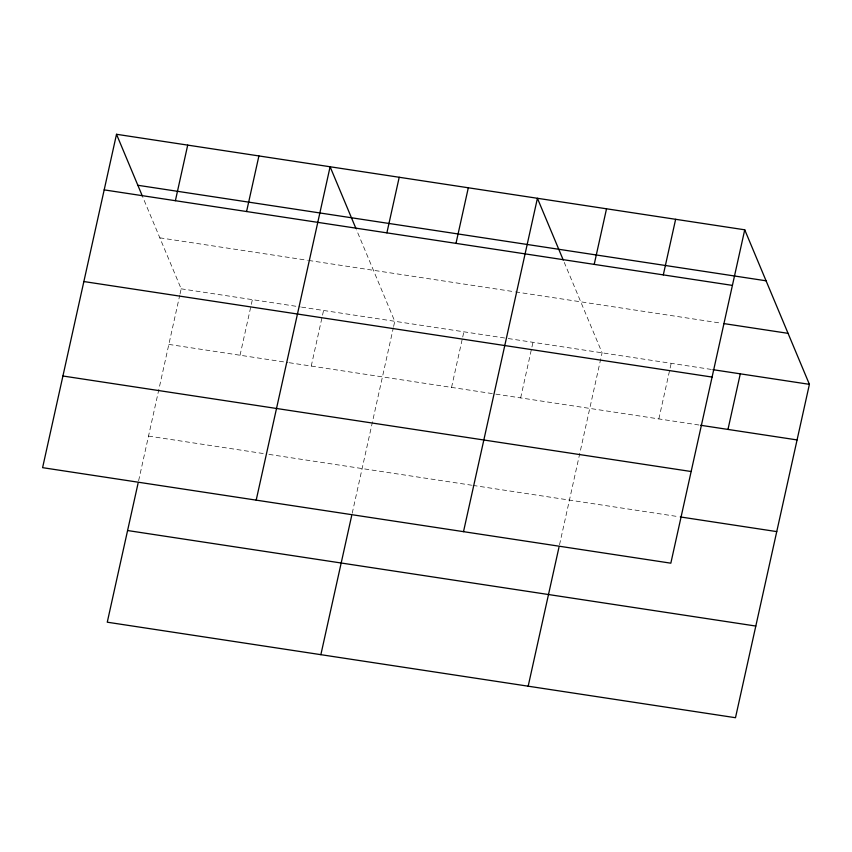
<?xml version="1.0" encoding="UTF-8"?>
<svg xmlns="http://www.w3.org/2000/svg" width="852" height="852" viewBox="0 0 852 852"><rect width="100%" height="100%" fill="white"/><g stroke="black" fill="none" stroke-linecap="round" stroke-linejoin="round"><path stroke-width="0.64" stroke-dasharray="4.26 3.19" d="M138.62 480.752L179.74 295.282M180.028 293.993L181.167 288.817L142.838 197.217M240.04 355.241L252.373 299.648M311.246 366.062L323.568 310.469M352.217 513.234L393.336 327.764M393.624 326.465L394.764 321.3L356.445 229.699M451.549 387.394L462.444 338.265M462.732 336.977L463.871 331.801M520.657 397.905L532.979 342.312M559.53 544.747L602.087 352.813L564.258 262.416M658.862 418.918L671.184 363.325M159.835 237.825L307.412 260.265M308.701 260.456L514.246 291.714M515.556 291.906L721.559 323.227M181.167 288.817L300.266 306.922M301.565 307.125L506.897 338.34M508.207 338.542L711.612 369.47M168.845 344.41L287.944 362.526M289.233 362.718L494.575 393.943M495.875 394.135L699.279 425.063M148.525 436.086L263.737 453.605M268.912 454.382L471.646 485.214M472.945 485.406L678.959 516.738"/><path stroke-width="1.28" d="M116.511 134.286L42.6 467.663L670.833 563.183L744.733 229.806L116.511 134.286L142.348 196.024M175.384 200.71L187.706 145.106M138.056 483.308L107.267 622.194L735.489 717.714L809.4 384.337L744.733 229.806M246.579 211.53L258.912 155.937M256.196 500.135L330.107 166.758L355.944 228.506M386.883 232.862L399.215 177.269M320.863 654.677L351.652 515.779M455.99 243.374L468.312 187.781M463.509 531.659L537.42 198.282L563.257 260.03M594.206 264.386L606.528 208.793M528.176 686.19L558.965 547.303M663.303 274.898L675.636 219.294M727.97 429.429L740.292 373.836M137.843 185.278L766.076 280.798M104.178 189.879L732.411 285.399M724.168 323.632L788.057 333.345M712.911 369.672L809.4 384.337M83.858 281.543L712.091 377.074M700.589 425.265L797.078 439.93M62.92 375.998L691.153 471.518M680.269 516.93L776.747 531.605M127.587 530.53L755.809 626.05"/></g></svg>
